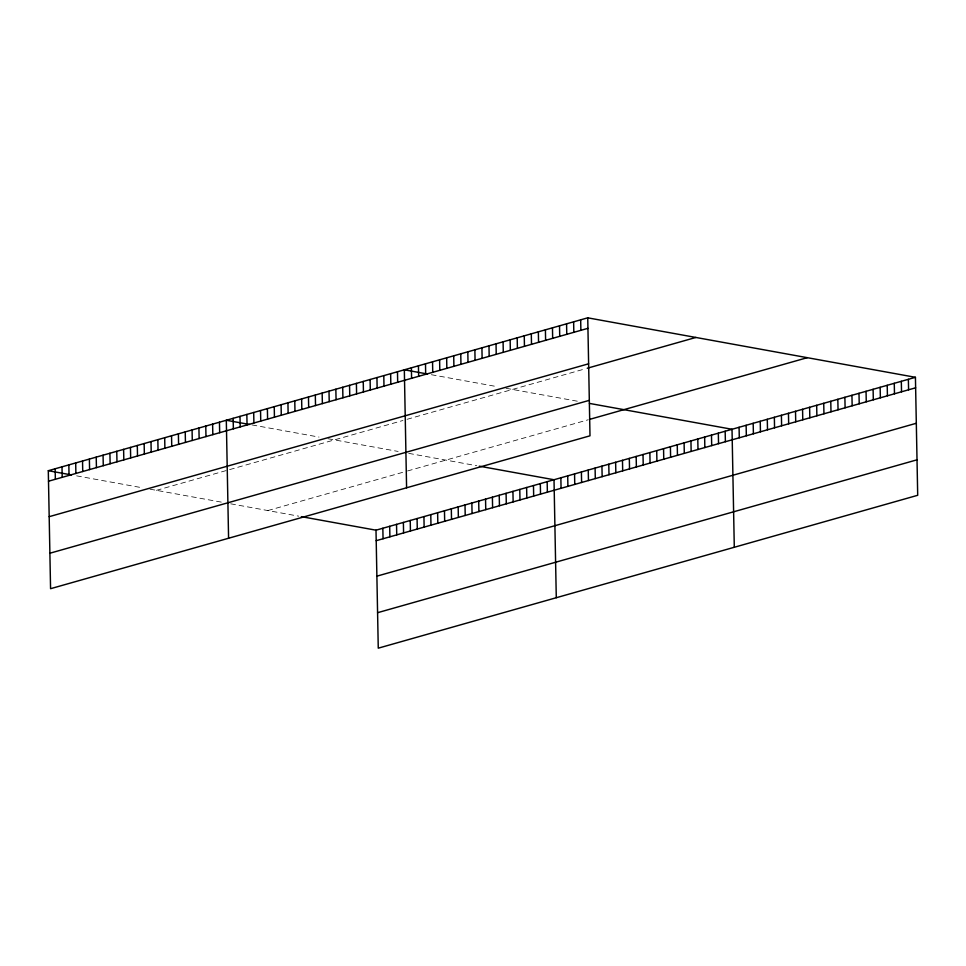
<?xml version="1.0" encoding="UTF-8"?>
<svg xmlns="http://www.w3.org/2000/svg" width="966" height="966" viewBox="0 0 966 966"><rect width="100%" height="100%" fill="white"/><g stroke="black" fill="none" stroke-linecap="round" stroke-linejoin="round"><path stroke-width="0.72" stroke-dasharray="4.83 3.62" d="M156.444 490.342L402.919 420.488M407.024 419.316L585.831 368.65M267.86 510.555L404.79 471.746M407.531 470.973L588.282 419.751M431.367 374.711L497.019 386.629M506.027 388.272L578.791 401.47M252.066 424.931L319.009 437.079M328.017 438.721L398.125 451.448M408.739 453.368L476.769 465.721M76.628 475.852L140.988 487.54M150.008 489.17L222.76 502.38M230.717 503.817L298.76 516.17"/><path stroke-width="1.45" d="M587.739 317.826L589.997 435.811L50.57 588.692L48.3 470.708L587.739 317.826L915.43 377.308L917.7 495.292L378.261 648.174L376.003 530.189L915.43 377.308M48.505 481.213L587.932 328.331M49.181 516.677L588.62 363.796M587.243 368.239L695.87 337.46M49.882 553.228L589.32 400.347M589.658 419.365L807.298 357.674M376.197 540.694L915.635 387.801M376.885 576.159L916.311 423.277M377.585 612.698L917.024 459.816M427.503 374.011L404.331 369.809L406.589 487.794M589.405 403.402L732.023 429.278L734.293 547.263M249.482 424.472L226.31 420.258L228.58 538.243M479.341 466.18L554.013 479.74L556.283 597.725M48.3 470.708L71.472 474.922M301.332 516.641L376.003 530.189M908.378 379.3L908.583 389.805M901.326 381.304L901.532 391.798M894.274 383.297L894.48 393.802M887.223 385.301L887.416 395.806M880.159 387.306L880.364 397.799M873.107 389.298L873.312 399.803M866.055 391.302L866.26 401.796M859.003 393.295L859.209 403.8M851.952 395.299L852.145 405.792M844.888 397.292L845.093 407.797M837.836 399.296L838.041 409.801M830.784 401.288L830.989 411.794M823.732 403.293L823.938 413.798M816.681 405.297L816.874 415.791M809.617 407.29L809.822 417.795M802.565 409.294L802.77 419.787M795.513 411.287L795.718 421.792M788.461 413.291L788.667 423.796M781.409 415.283L781.603 425.789M774.358 417.288L774.551 427.793M767.294 419.292L767.499 429.785M760.242 421.285L760.447 431.79M753.19 423.289L753.395 433.782M746.138 425.281L746.332 435.787M739.087 427.286L739.28 437.791M725.176 431.222L725.381 441.728M718.33 433.166L718.535 443.672M711.483 435.111L711.688 445.604M704.637 437.043L704.842 447.548M697.79 438.987L697.995 449.492M690.944 440.931L691.149 451.424M684.097 442.863L684.302 453.368M677.251 444.807L677.456 455.312M670.404 446.751L670.609 457.244M663.557 448.683L663.763 459.188M656.711 450.627L656.916 461.132M649.864 452.571L650.07 463.076M643.018 454.515L643.223 465.008M636.171 456.447L636.377 466.952M629.325 458.391L629.53 468.896M622.478 460.335L622.684 470.828M615.632 462.267L615.837 472.772M608.785 464.211L608.991 474.717M601.939 466.155L602.144 476.649M595.092 468.087L595.298 478.593M588.246 470.031L588.451 480.537M580.675 319.831L580.88 330.324M581.399 471.976L581.604 482.481M573.623 321.823L573.828 332.328M574.553 473.92L574.758 484.413M566.571 323.827L566.776 334.333M567.706 475.852L567.911 486.357M559.519 325.832L559.725 336.325M560.86 477.796L561.065 488.301M552.467 327.824L552.661 338.329M545.404 329.829L545.609 340.322M547.167 481.672L547.372 492.177M538.352 331.821L538.557 342.326M540.32 483.616L540.525 494.121M531.3 333.825L531.505 344.319M533.474 485.56L533.679 496.053M524.248 335.818L524.453 346.323M526.627 487.492L526.832 497.997M517.196 337.822L517.39 348.328M519.78 489.436L519.986 499.941M510.145 339.815L510.338 350.32M512.934 491.38L513.139 501.885M506.087 493.324L506.293 503.817M503.081 341.819L503.286 352.324M499.241 495.256L499.446 505.761M496.029 343.824L496.234 354.317M492.394 497.2L492.6 507.705M488.977 345.816L489.182 356.321M485.548 499.144L485.753 509.637M481.925 347.82L482.119 358.314M478.701 501.076L478.907 511.582M474.874 349.813L475.067 360.318M471.855 503.02L472.06 513.526M467.81 351.817L468.015 362.322M465.008 504.964L465.214 515.458M460.758 353.81L460.963 364.315M458.162 506.896L458.367 517.402M453.706 355.814L453.911 366.319M451.315 508.84L451.52 519.346M446.654 357.818L446.847 368.312M444.469 510.785L444.674 521.29M439.602 359.811L439.796 370.316M437.622 512.729L437.827 523.222M432.539 361.815L432.744 372.308M430.776 514.661L430.981 525.166M425.487 363.808L425.692 374.313M423.929 516.605L424.134 527.11M418.435 365.812L418.64 376.317M417.083 518.549L417.276 529.042M411.383 367.805L411.588 378.31M410.236 520.481L410.429 530.986M403.39 522.425L403.583 532.93M397.485 371.753L397.678 382.246M396.543 524.369L396.736 534.862M390.638 373.685L390.832 384.19M389.696 526.301L389.89 536.806M383.792 375.629L383.985 386.134M382.85 528.245L383.043 538.75M376.945 377.573L377.138 388.078M370.099 379.517L370.292 390.01M363.252 381.449L363.445 391.955M356.406 383.393L356.599 393.899M349.559 385.337L349.752 395.831M342.713 387.269L342.906 397.775M335.854 389.213L336.059 399.719M329.008 391.158L329.213 401.651M322.161 393.09L322.366 403.595M315.314 395.034L315.52 405.539M308.468 396.978L308.673 407.471M301.621 398.922L301.827 409.415M294.775 400.854L294.98 411.359M287.928 402.798L288.134 413.303M281.082 404.742L281.287 415.235M274.235 406.674L274.441 417.179M267.389 408.618L267.594 419.123M260.542 410.562L260.748 421.055M253.696 412.494L253.901 422.999M246.849 414.438L247.054 424.943M240.003 416.382L240.208 426.875M233.156 418.326L233.361 428.819M219.463 422.202L219.668 432.708M212.617 424.146L212.822 434.64M205.77 426.078L205.975 436.584M198.924 428.023L199.129 438.528M192.077 429.967L192.282 440.46M185.231 431.899L185.436 442.404M178.384 433.843L178.589 444.348M171.537 435.787L171.743 446.28M164.691 437.731L164.896 448.224M157.844 439.663L158.05 450.168M150.998 441.607L151.203 452.112M144.151 443.551L144.357 454.044M137.305 445.483L137.51 455.988M130.458 447.427L130.664 457.932M123.612 449.371L123.817 459.864M116.765 451.303L116.971 461.808M109.919 453.247L110.124 463.752M103.072 455.191L103.277 465.684M96.226 457.135L96.431 467.629M89.379 459.067L89.584 469.573M82.533 461.011L82.738 471.517M75.686 462.955L75.891 473.449M68.84 464.887L69.045 475.393M61.993 466.832L62.198 477.337M55.147 468.776L55.352 479.269"/></g></svg>
